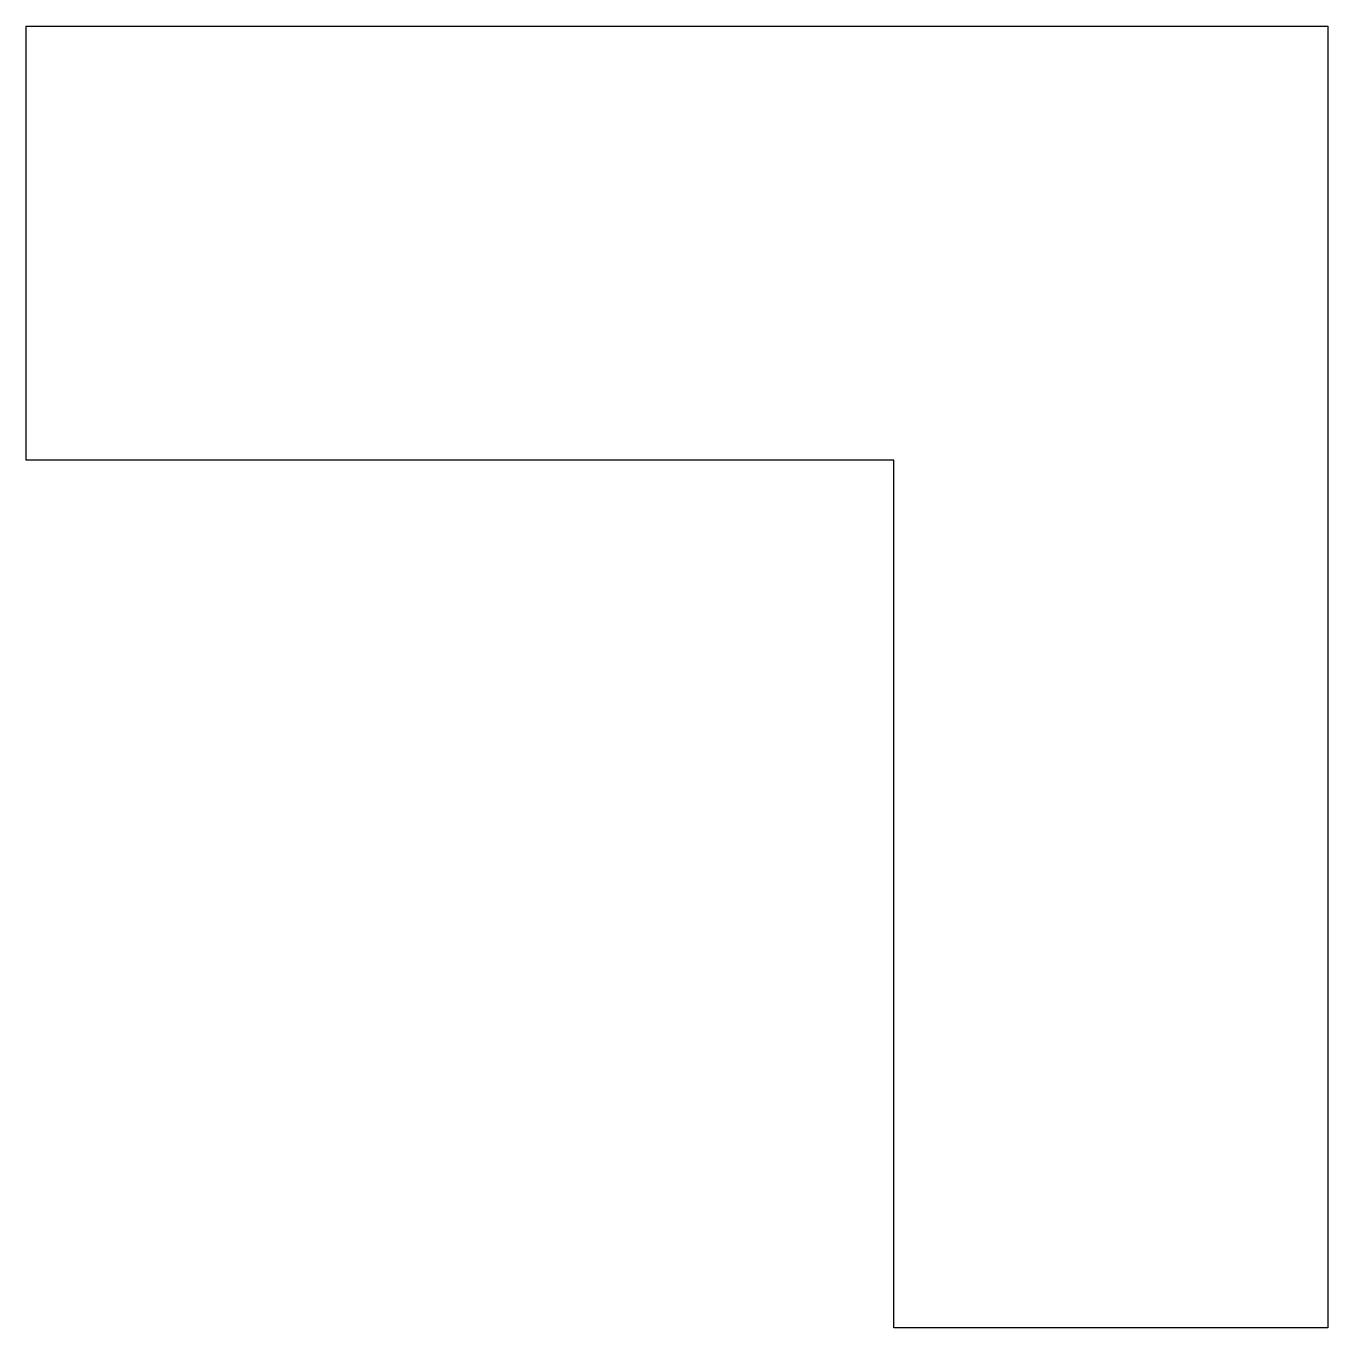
# Model space of a CAD drawing. Header units: millimetres. Extents: x 200 to 800, y -800 to -200.
import ezdxf

# ---------------------------------------------------------------- set-up
doc = ezdxf.new("R2010")
doc.units = ezdxf.units.MM
doc.layers.get('0').update_dxf_attribs({"linetype": 'CONTINUOUS'})

msp = doc.modelspace()

# ---------------------------------------------------------------- linework, layer by layer
msp.add_lwpolyline([(200, -200), (800, -200), (800, -800), (600, -800), (600, -400), (200, -400)], close=True)

doc.saveas('drawing.dxf')
